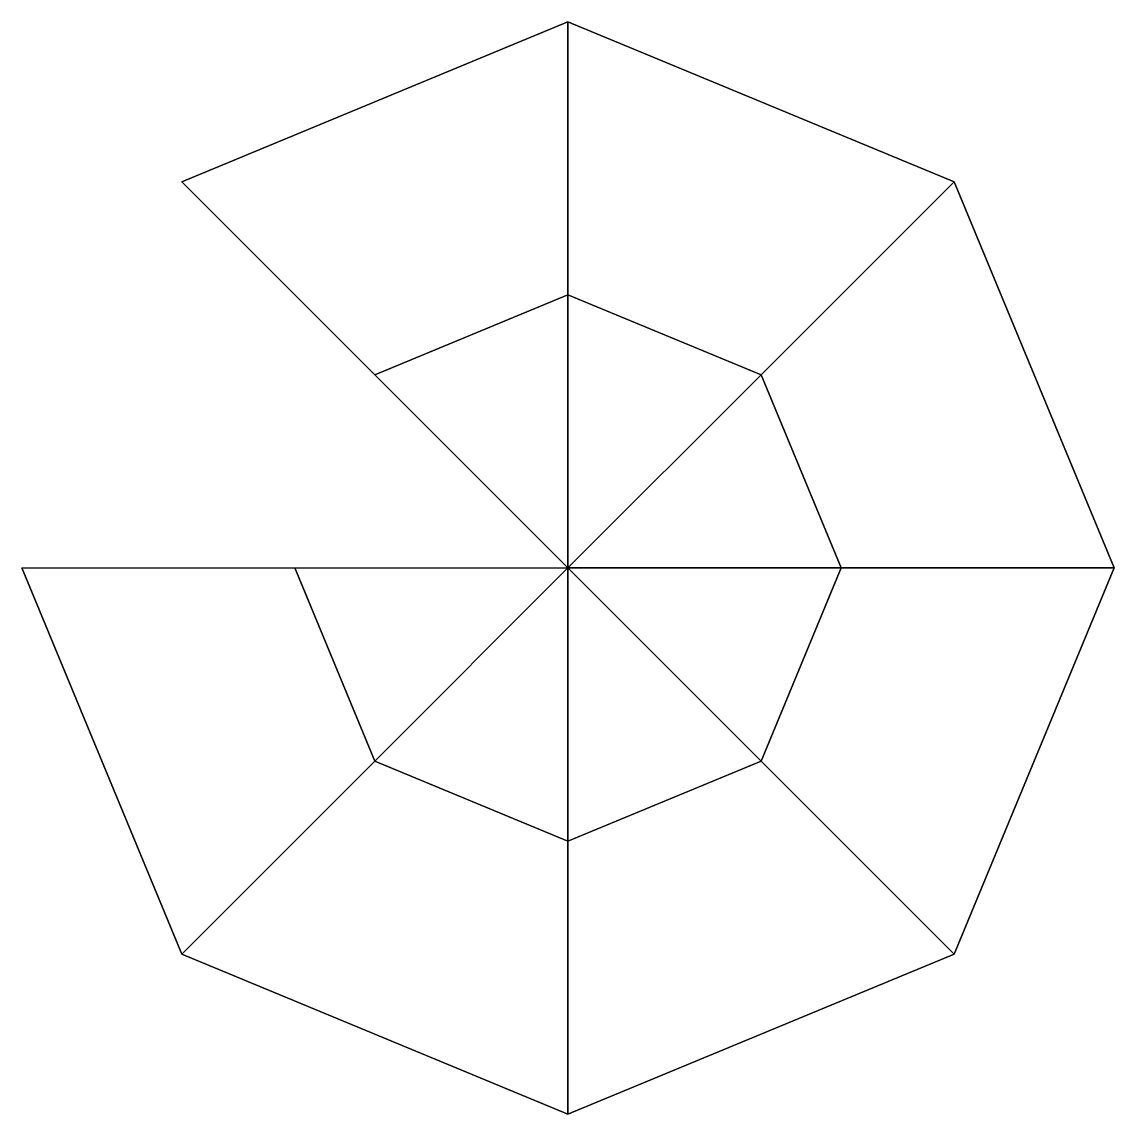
# Model space of a CAD drawing. Extents: x -25 to 25, y -25 to 25.
import ezdxf

# ---------------------------------------------------------------- set-up
doc = ezdxf.new("R2010")
doc.units = 0
doc.layers.add('ACESSORIO', color=7, linetype='CONTINUOUS')

msp = doc.modelspace()

# ---------------------------------------------------------------- linework, layer by layer
at = {"layer": 'ACESSORIO'}
msp.add_line((0, 0, -0.05), (0, 0, 0.05), dxfattribs=at)

# ---------------------------------------------------------------- meshes
mesh = msp.add_polymesh((8, 3), dxfattribs=dict(at, m_close=True))
for k, corner in enumerate([(-25, 0, -0.05), (-12.5, 0, -0.05), (0, 0, -0.05), (-17.678, -17.678, -0.05), (-8.839, -8.839, -0.05), (0, 0, -0.05), (0, -25, -0.05), (0, -12.5, -0.05), (0, 0, -0.05), (17.678, -17.678, -0.05), (8.839, -8.839, -0.05), (0, 0, -0.05), (25, 0, -0.05), (12.5, 0, -0.05), (0, 0, -0.05), (17.678, 17.678, -0.05), (8.839, 8.839, -0.05), (0, 0, -0.05), (0, 25, -0.05), (0, 12.5, -0.05), (0, 0, -0.05), (-17.678, 17.678, -0.05), (-8.839, 8.839, -0.05), (0, 0, -0.05)]):
    mesh.set_mesh_vertex(divmod(k, 3), corner)
mesh = msp.add_polymesh((8, 3), dxfattribs=dict(at, m_close=True))
for k, corner in enumerate([(-25, 0, 0.05), (-12.5, 0, 0.05), (0, 0, 0.05), (-17.678, -17.678, 0.05), (-8.839, -8.839, 0.05), (0, 0, 0.05), (0, -25, 0.05), (0, -12.5, 0.05), (0, 0, 0.05), (17.678, -17.678, 0.05), (8.839, -8.839, 0.05), (0, 0, 0.05), (25, 0, 0.05), (12.5, 0, 0.05), (0, 0, 0.05), (17.678, 17.678, 0.05), (8.839, 8.839, 0.05), (0, 0, 0.05), (0, 25, 0.05), (0, 12.5, 0.05), (0, 0, 0.05), (-17.678, 17.678, 0.05), (-8.839, 8.839, 0.05), (0, 0, 0.05)]):
    mesh.set_mesh_vertex(divmod(k, 3), corner)
mesh = msp.add_polymesh((8, 3), dxfattribs=dict(at, m_close=True))
for k, corner in enumerate([(-25, 0, -0.05), (-25, 0), (-25, 0, 0.05), (-17.678, -17.678, -0.05), (-17.678, -17.678), (-17.678, -17.678, 0.05), (0, -25, -0.05), (0, -25), (0, -25, 0.05), (17.678, -17.678, -0.05), (17.678, -17.678), (17.678, -17.678, 0.05), (25, 0, -0.05), (25, 0), (25, 0, 0.05), (17.678, 17.678, -0.05), (17.678, 17.678), (17.678, 17.678, 0.05), (0, 25, -0.05), (0, 25), (0, 25, 0.05), (-17.678, 17.678, -0.05), (-17.678, 17.678), (-17.678, 17.678, 0.05)]):
    mesh.set_mesh_vertex(divmod(k, 3), corner)

doc.saveas('drawing.dxf')
